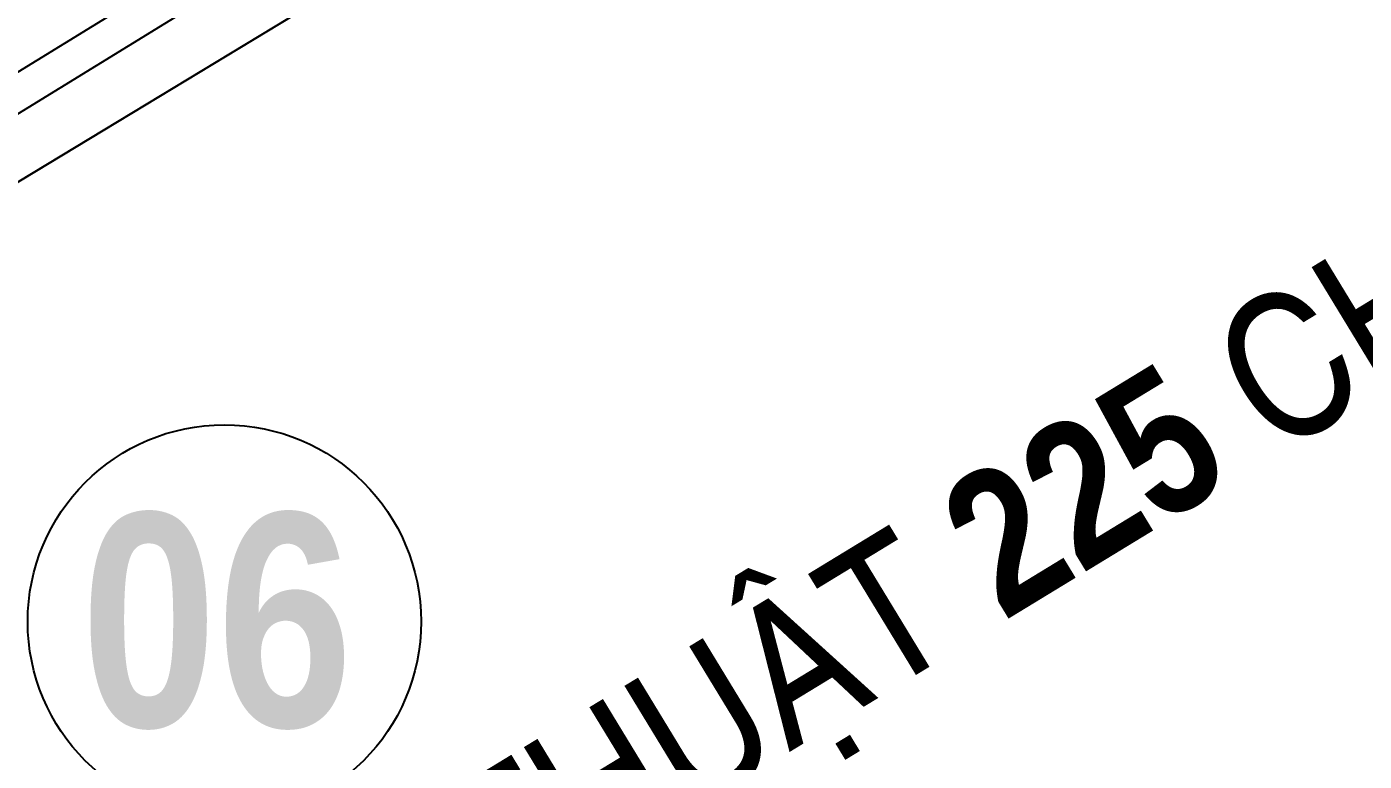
# Model space of a CAD drawing. Header units: millimetres. Extents: x 100 to 288, y -65 to 177.
# Drawn here: x 138.793 to 139.688, y 167.556 to 168.047 of the extents above; entities that cross this region are included whole.
import ezdxf

# ---------------------------------------------------------------- set-up
doc = ezdxf.new("R2010")
doc.units = ezdxf.units.MM
doc.header["$LTSCALE"] = 0.3
doc.header["$MEASUREMENT"] = 0
doc.linetypes.add('DASHDOTX2', pattern=[2, 1, -0.5, 0, -0.5])
doc.layers.add('HATCH1', color=8, linetype='CONTINUOUS')

msp = doc.modelspace()

# ---------------------------------------------------------------- linework, layer by layer
at = {"layer": 'HATCH1'}
msp.add_lwpolyline([(138.32772, 167.70649), (139.07104, 168.1632), (139.58496, 168.47212), (139.57269, 168.49253), (139.05867, 168.18355), (138.31526, 167.72677), (138.32772, 167.70649)], dxfattribs=at)
at = {"layer": 'HATCH1', "linetype": 'Continuous', "ltscale": 0.7}
msp.add_lwpolyline([(140.36037, 167.33057), (138.66845, 166.31462), (137.97899, 167.45497), (139.67183, 168.47797), (140.36037, 167.33057)], dxfattribs=at)
at = {"layer": 'HATCH1', "ltscale": 5}
msp.add_lwpolyline([(140.36037, 167.33057), (139.67183, 168.47797), (137.97921, 167.45462), (138.66845, 166.31462), (140.36066, 167.3301)], close=True, dxfattribs=at)
at = {"layer": 'HATCH1'}
msp.add_circle((138.92506, 167.64894), 0.1316, dxfattribs=at)

# ---------------------------------------------------------------- texts
at = {"layer": 'HATCH1', "linetype": 'DASHDOTX2', "insert": (139.03006, 167.50695), "char_height": 0.0952385, "width": 3.2960884, "attachment_point": 2, "rotation": 31.33578}
msp.add_mtext('{\\fVNI-Helve-Condense|b1|i0|c0|p2;NHAØ THI ÑAÁU VOÕ THUAÄT 225 CHOÃ}', dxfattribs=at)
at = {"layer": 'HATCH1', "linetype": 'DASHDOTX2', "insert": (138.92005, 167.72143), "char_height": 0.1428578, "width": 3.2960884, "attachment_point": 2}
msp.add_mtext('{\\fVNI-Helve-Condense|b1|i0|c0|p2;06}', dxfattribs=at)

doc.saveas('drawing.dxf')
